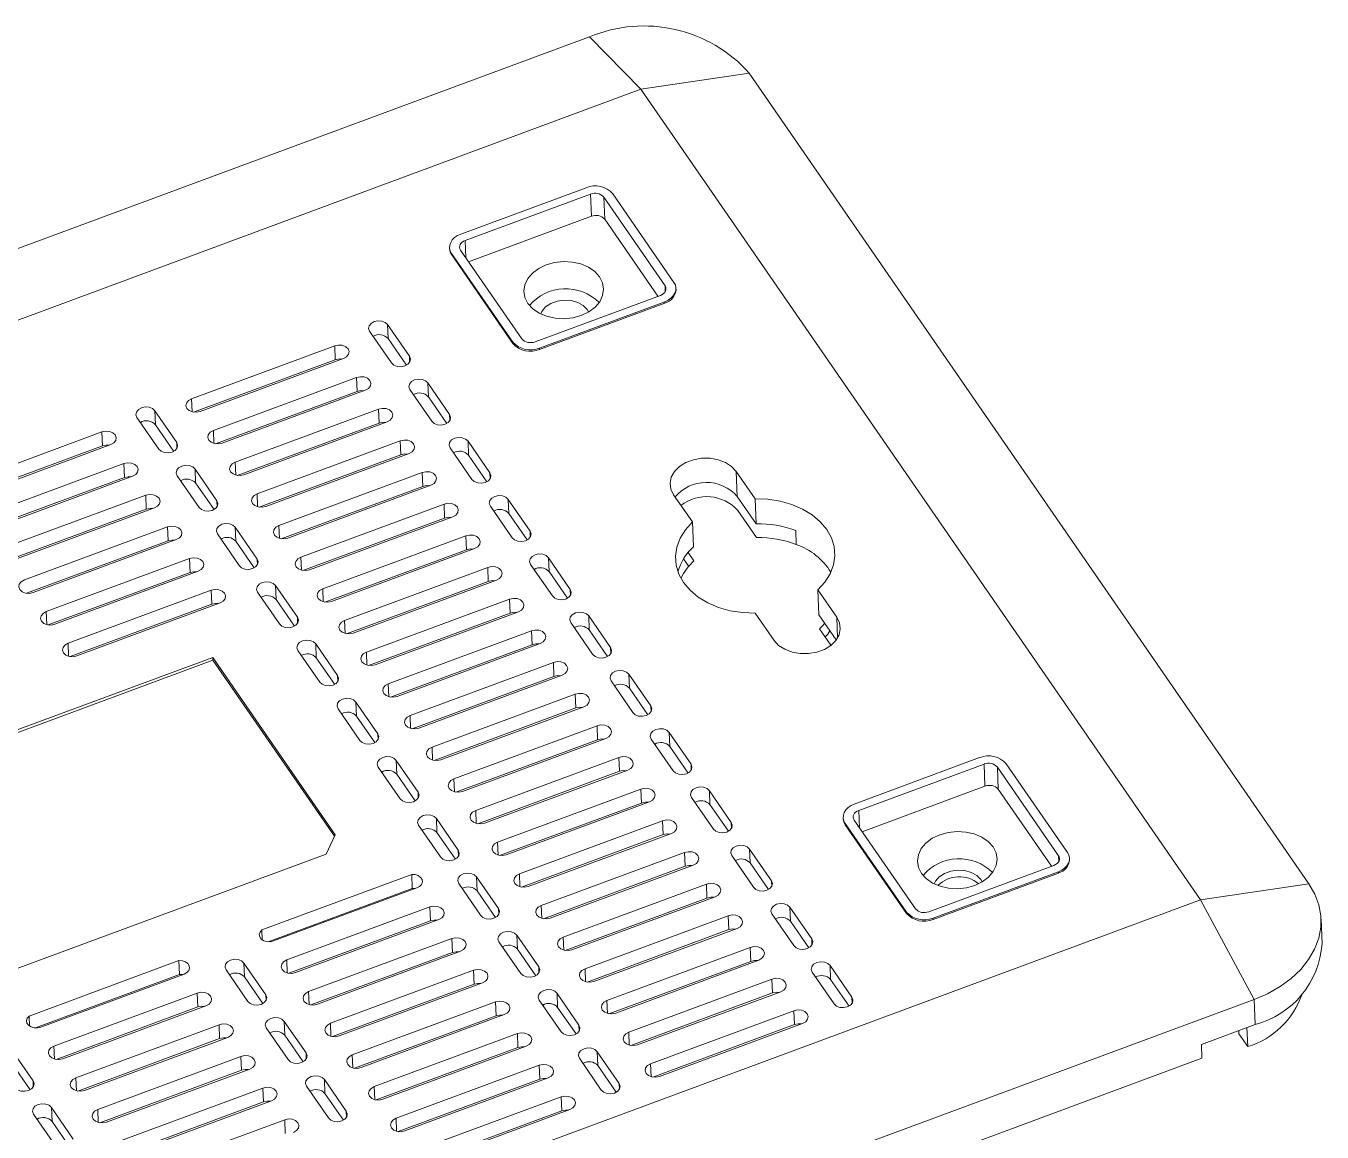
# Model space of a CAD drawing. Header units: inches. Extents: x 1765 to 3463, y 573 to 848.
# Drawn here: x 1996.76 to 2028.63, y 643.85 to 671.04 of the extents above; entities that cross this region are included whole.
import ezdxf

# ---------------------------------------------------------------- set-up
doc = ezdxf.new("R2010")
doc.units = ezdxf.units.IN

msp = doc.modelspace()

# ---------------------------------------------------------------- linework, layer by layer
at = {"color": 7, "linetype": 'Continuous', "lineweight": 15}
for p, q in [((1965.284, 653.99), (2010.614, 670.771)), ((2011.88, 669.483), (2010.614, 670.771)), ((2014.544, 669.88), (2011.88, 669.483)), ((2014.544, 669.88), (2028.304, 649.954)), ((2011.88, 669.483), (1966.55, 652.702)), ((2025.64, 649.557), (2011.88, 669.483)), ((2007.452, 665.924), (2010.533, 667.065)), ((2007.56, 665.768), (2010.641, 666.909)), ((2010.663, 666.363), (2010.641, 666.909)), ((2010.968, 666.835), (2012.473, 664.655)), ((2010.968, 666.835), (2010.99, 666.288)), ((2011.188, 666.916), (2012.693, 664.737)), ((2007.645, 665.245), (2010.663, 666.363)), ((2010.99, 666.288), (2012.298, 664.395)), ((2007.178, 665.593), (2007.179, 665.559)), ((2008.732, 663.27), (2007.227, 665.45)), ((2007.227, 665.45), (2007.229, 665.416)), ((2008.734, 663.236), (2007.229, 665.416)), ((2008.952, 663.352), (2007.447, 665.531)), ((2012.361, 664.418), (2009.28, 663.278)), ((2012.744, 664.56), (2012.743, 664.594)), ((2012.468, 664.262), (2009.387, 663.122)), ((2012.469, 664.228), (2009.389, 663.088)), ((2012.469, 664.228), (2012.468, 664.262)), ((2005.212, 663.535), (2005.749, 662.757)), ((2006.189, 662.92), (2005.652, 663.698)), ((2005.666, 663.357), (2005.652, 663.698)), ((2004.353, 663.178), (2000.832, 661.875)), ((2004.367, 662.837), (2004.353, 663.178)), ((2006.118, 662.702), (2005.666, 663.357)), ((2008.734, 663.236), (2008.732, 663.27)), ((2009.387, 663.122), (2009.389, 663.088)), ((2004.367, 662.837), (2000.883, 661.547)), ((2004.568, 662.867), (2001.047, 661.564)), ((2004.89, 662.4), (2001.37, 661.096)), ((2004.904, 662.058), (2004.89, 662.4)), ((2007.178, 661.488), (2006.641, 662.266)), ((2006.655, 661.924), (2006.641, 662.266)), ((2004.904, 662.058), (2001.421, 660.769)), ((2005.105, 662.089), (2001.585, 660.785)), ((2006.201, 662.103), (2006.738, 661.325)), ((2007.107, 661.269), (2006.655, 661.924)), ((2000.468, 660.802), (1999.93, 661.58)), ((1999.944, 661.239), (1999.93, 661.58)), ((2005.428, 661.621), (2001.907, 660.318)), ((2005.442, 661.28), (2005.428, 661.621)), ((1999.49, 661.417), (2000.028, 660.639)), ((2000.397, 660.584), (1999.944, 661.239)), ((2005.442, 661.28), (2001.958, 659.99)), ((2005.643, 661.31), (2002.122, 660.007)), ((1998.632, 661.06), (1995.111, 659.757)), ((1998.646, 660.719), (1998.632, 661.06)), ((1998.646, 660.719), (1995.162, 659.429)), ((1998.847, 660.749), (1995.326, 659.446)), ((2005.965, 660.843), (2002.445, 659.54)), ((2005.979, 660.502), (2005.965, 660.843)), ((2007.19, 660.671), (2007.727, 659.892)), ((2008.167, 660.055), (2007.63, 660.834)), ((2007.644, 660.492), (2007.63, 660.834)), ((1999.169, 660.282), (1995.648, 658.979)), ((1999.183, 659.94), (1999.169, 660.282)), ((2005.979, 660.502), (2002.496, 659.212)), ((2006.18, 660.532), (2002.66, 659.228)), ((2008.096, 659.837), (2007.644, 660.492)), ((1999.183, 659.94), (1995.7, 658.651)), ((1999.384, 659.971), (1995.863, 658.667)), ((2000.479, 659.985), (2001.017, 659.207)), ((2001.457, 659.37), (2000.919, 660.148)), ((2000.933, 659.806), (2000.919, 660.148)), ((2006.503, 660.065), (2002.982, 658.761)), ((2006.517, 659.723), (2006.503, 660.065)), ((2014.686, 659.418), (2014.223, 660.088)), ((2014.248, 659.474), (2014.223, 660.088)), ((2001.386, 659.152), (2000.933, 659.806)), ((2006.517, 659.723), (2003.033, 658.434)), ((2006.718, 659.753), (2003.197, 658.45)), ((1999.707, 659.503), (1996.186, 658.2)), ((1999.721, 659.162), (1999.707, 659.503)), ((2007.04, 659.286), (2003.52, 657.983)), ((2007.054, 658.945), (2007.04, 659.286)), ((2009.156, 658.623), (2008.619, 659.401)), ((2008.633, 659.06), (2008.619, 659.401)), ((2012.683, 659.518), (2013.146, 658.848)), ((2014.711, 658.803), (2014.248, 659.474)), ((2014.711, 658.803), (2014.686, 659.418)), ((1999.721, 659.162), (1996.237, 657.872)), ((1999.922, 659.192), (1996.401, 657.889)), ((2007.255, 658.975), (2003.735, 657.672)), ((2008.179, 659.239), (2008.716, 658.46)), ((2009.085, 658.405), (2008.633, 659.06)), ((2014.725, 658.462), (2014.262, 659.132)), ((2000.244, 658.725), (1996.723, 657.422)), ((2000.258, 658.384), (2000.244, 658.725)), ((2002.446, 657.937), (2001.908, 658.716)), ((2001.922, 658.374), (2001.908, 658.716)), ((2007.054, 658.945), (2003.571, 657.655)), ((2013.146, 658.848), (2013.171, 658.233)), ((2015.7, 658.296), (2015.686, 658.638)), ((2000.258, 658.384), (1996.775, 657.094)), ((2000.459, 658.414), (1996.938, 657.11)), ((2001.468, 658.553), (2002.006, 657.774)), ((2002.375, 657.719), (2001.922, 658.374)), ((2007.578, 658.508), (2004.057, 657.205)), ((2007.592, 658.166), (2007.578, 658.508)), ((2007.592, 658.166), (2004.108, 656.877)), ((2007.793, 658.197), (2004.272, 656.893)), ((2013.042, 658.098), (2013.185, 657.892)), ((2000.782, 657.947), (1997.261, 656.643)), ((2000.796, 657.605), (2000.782, 657.947)), ((2008.115, 657.73), (2004.595, 656.426)), ((2008.129, 657.388), (2008.115, 657.73)), ((2009.168, 657.806), (2009.705, 657.028)), ((2010.145, 657.191), (2009.608, 657.969)), ((2009.622, 657.628), (2009.608, 657.969)), ((2012.928, 657.941), (2013.056, 657.756)), ((2000.796, 657.605), (1997.312, 656.316)), ((2000.997, 657.635), (1997.476, 656.332)), ((2008.129, 657.388), (2004.646, 656.098)), ((2008.33, 657.418), (2004.81, 656.115)), ((2010.074, 656.973), (2009.622, 657.628)), ((2001.319, 657.168), (1997.798, 655.865)), ((2001.333, 656.827), (2001.319, 657.168)), ((2002.457, 657.121), (2002.995, 656.342)), ((2003.435, 656.505), (2002.897, 657.283)), ((2002.911, 656.942), (2002.897, 657.283)), ((2016.695, 656.508), (2016.232, 657.178)), ((2016.232, 657.178), (2016.258, 656.563)), ((2001.333, 656.827), (1997.85, 655.537)), ((2001.534, 656.857), (1998.013, 655.554)), ((2003.364, 656.287), (2002.911, 656.942)), ((2008.653, 656.951), (2005.132, 655.648)), ((2008.667, 656.61), (2008.653, 656.951)), ((2008.667, 656.61), (2005.183, 655.32)), ((2008.868, 656.64), (2005.347, 655.336)), ((2011.134, 655.759), (2010.597, 656.537)), ((2010.611, 656.196), (2010.597, 656.537)), ((2014.692, 656.608), (2015.155, 655.937)), ((2016.682, 655.949), (2016.258, 656.563)), ((2009.19, 656.173), (2005.67, 654.869)), ((2009.204, 655.831), (2009.19, 656.173)), ((2010.157, 656.374), (2010.694, 655.596)), ((2011.063, 655.541), (2010.611, 656.196)), ((2016.552, 655.816), (2016.272, 656.222)), ((2004.424, 655.073), (2003.886, 655.851)), ((2003.9, 655.51), (2003.886, 655.851)), ((2009.204, 655.831), (2005.721, 654.542)), ((2009.405, 655.861), (2005.885, 654.558)), ((2001.354, 655.518), (1988.151, 650.63)), ((2001.357, 655.449), (1988.189, 650.575)), ((2004.364, 651.159), (2001.354, 655.518)), ((2001.357, 655.449), (2001.354, 655.518)), ((2004.346, 651.121), (2001.357, 655.449)), ((2003.446, 655.688), (2003.984, 654.91)), ((2004.353, 654.855), (2003.9, 655.51)), ((2009.728, 655.394), (2006.207, 654.091)), ((2009.742, 655.053), (2009.728, 655.394)), ((2009.742, 655.053), (2006.258, 653.763)), ((2009.943, 655.083), (2006.422, 653.78)), ((2011.146, 654.942), (2011.683, 654.163)), ((2012.123, 654.326), (2011.586, 655.105)), ((2011.6, 654.763), (2011.586, 655.105)), ((2010.265, 654.616), (2006.745, 653.313)), ((2010.279, 654.275), (2010.265, 654.616)), ((2012.052, 654.108), (2011.6, 654.763)), ((2004.435, 654.256), (2004.973, 653.478)), ((2005.413, 653.641), (2004.875, 654.419)), ((2004.889, 654.078), (2004.875, 654.419)), ((2010.279, 654.275), (2006.796, 652.985)), ((2010.48, 654.305), (2006.96, 653.001)), ((2005.342, 653.423), (2004.889, 654.078)), ((2010.803, 653.838), (2007.282, 652.534)), ((2010.817, 653.496), (2010.803, 653.838)), ((2013.112, 652.894), (2012.575, 653.673)), ((2012.589, 653.331), (2012.575, 653.673)), ((2010.817, 653.496), (2007.333, 652.207)), ((2011.018, 653.526), (2007.497, 652.223)), ((2012.135, 653.51), (2012.672, 652.731)), ((2013.041, 652.676), (2012.589, 653.331)), ((2006.402, 652.208), (2005.864, 652.987)), ((2005.878, 652.645), (2005.864, 652.987)), ((2011.34, 653.059), (2007.82, 651.756)), ((2011.354, 652.718), (2011.34, 653.059)), ((2020.208, 653.054), (2017.127, 651.913)), ((2022.368, 650.726), (2020.863, 652.905)), ((2005.424, 652.824), (2005.962, 652.045)), ((2006.331, 651.99), (2005.878, 652.645)), ((2011.354, 652.718), (2007.871, 651.428)), ((2011.555, 652.748), (2008.035, 651.445)), ((2020.315, 652.898), (2017.235, 651.757)), ((2020.338, 652.352), (2020.315, 652.898)), ((2022.148, 650.644), (2020.643, 652.824)), ((2020.643, 652.824), (2020.665, 652.277)), ((2011.878, 652.281), (2008.357, 650.977)), ((2011.892, 651.939), (2011.878, 652.281)), ((2020.338, 652.352), (2017.32, 651.234)), ((2021.973, 650.384), (2020.665, 652.277)), ((2012.093, 651.969), (2008.572, 650.666)), ((2013.123, 652.077), (2013.661, 651.299)), ((2014.101, 651.462), (2013.564, 652.24)), ((2013.578, 651.899), (2013.564, 652.24)), ((2011.892, 651.939), (2008.408, 650.65)), ((2014.03, 651.244), (2013.578, 651.899)), ((2006.413, 651.392), (2006.951, 650.613)), ((2007.391, 650.776), (2006.853, 651.555)), ((2006.867, 651.213), (2006.853, 651.555)), ((2012.415, 651.502), (2008.895, 650.199)), ((2012.429, 651.161), (2012.415, 651.502)), ((2016.853, 651.582), (2016.854, 651.548)), ((2016.902, 651.439), (2018.407, 649.259)), ((2016.902, 651.439), (2016.904, 651.405)), ((2016.904, 651.405), (2018.409, 649.225)), ((2017.122, 651.52), (2018.627, 649.341)), ((2004.364, 651.159), (2004.139, 650.685)), ((2007.32, 650.558), (2006.867, 651.213)), ((2012.429, 651.161), (2008.946, 649.871)), ((2012.63, 651.191), (2009.11, 649.888)), ((1991.376, 645.96), (2004.139, 650.685)), ((2012.953, 650.724), (2009.432, 649.421)), ((2012.967, 650.383), (2012.953, 650.724)), ((2015.09, 650.03), (2014.553, 650.808)), ((2014.567, 650.467), (2014.553, 650.808)), ((2012.967, 650.383), (2009.483, 649.093)), ((2013.168, 650.413), (2009.647, 649.109)), ((2014.112, 650.645), (2014.65, 649.867)), ((2015.019, 649.812), (2014.567, 650.467)), ((2018.955, 649.267), (2022.035, 650.407)), ((2022.419, 650.549), (2022.417, 650.583)), ((2002.563, 648.819), (2006.245, 650.182)), ((2006.245, 650.182), (2006.259, 649.84)), ((2008.38, 649.344), (2007.842, 650.122)), ((2007.856, 649.781), (2007.842, 650.122)), ((2019.062, 649.111), (2022.143, 650.251)), ((2019.064, 649.077), (2022.144, 650.217)), ((2022.144, 650.217), (2022.143, 650.251)), ((2002.716, 648.529), (2006.259, 649.84)), ((2006.372, 649.852), (2002.851, 648.548)), ((2006.334, 649.838), (2006.259, 649.84)), ((2007.402, 649.959), (2007.94, 649.181)), ((2008.309, 649.126), (2007.856, 649.781)), ((2013.49, 649.946), (2009.97, 648.642)), ((2013.504, 649.604), (2013.49, 649.946)), ((2028.304, 649.954), (2025.64, 649.557)), ((1980.31, 632.776), (2025.64, 649.557)), ((2013.504, 649.604), (2010.021, 648.315)), ((2013.705, 649.634), (2010.185, 648.331)), ((2026.953, 647.108), (2025.64, 649.557)), ((2006.694, 649.384), (2003.173, 648.081)), ((2006.708, 649.043), (2006.694, 649.384)), ((2014.028, 649.167), (2010.507, 647.864)), ((2014.042, 648.826), (2014.028, 649.167)), ((2015.101, 649.213), (2015.639, 648.435)), ((2016.079, 648.597), (2015.542, 649.376)), ((2015.555, 649.034), (2015.542, 649.376)), ((2018.409, 649.225), (2018.407, 649.259)), ((2019.062, 649.111), (2019.064, 649.077)), ((2028.626, 648.481), (2028.601, 649.096)), ((2002.573, 648.574), (2002.563, 648.819)), ((2006.708, 649.043), (2003.224, 647.753)), ((2006.909, 649.073), (2003.388, 647.77)), ((2014.042, 648.826), (2010.558, 647.536)), ((2014.243, 648.856), (2010.722, 647.553)), ((2016.008, 648.379), (2015.555, 649.034)), ((2007.232, 648.606), (2003.711, 647.303)), ((2007.246, 648.265), (2007.232, 648.606)), ((2008.391, 648.527), (2008.929, 647.749)), ((2009.369, 647.912), (2008.831, 648.69)), ((2008.845, 648.349), (2008.831, 648.69)), ((2007.246, 648.265), (2003.762, 646.975)), ((2007.447, 648.295), (2003.926, 646.991)), ((2009.298, 647.694), (2008.845, 648.349)), ((2014.565, 648.389), (2011.045, 647.086)), ((2014.579, 648.047), (2014.565, 648.389)), ((1996.841, 646.701), (2000.524, 648.064)), ((2000.524, 648.064), (2000.537, 647.722)), ((2001.681, 647.841), (2002.219, 647.063)), ((2002.659, 647.226), (2002.121, 648.004)), ((2002.135, 647.663), (2002.121, 648.004)), ((2007.769, 647.828), (2004.248, 646.524)), ((2007.783, 647.486), (2007.769, 647.828)), ((2014.579, 648.047), (2011.096, 646.758)), ((2014.78, 648.078), (2011.26, 646.774)), ((2017.068, 647.165), (2016.531, 647.944)), ((2016.544, 647.602), (2016.531, 647.944)), ((1996.994, 646.411), (2000.537, 647.722)), ((2000.65, 647.734), (1997.13, 646.43)), ((2000.613, 647.72), (2000.537, 647.722)), ((2002.587, 647.008), (2002.135, 647.663)), ((2007.783, 647.486), (2004.299, 646.197)), ((2007.984, 647.516), (2004.463, 646.213)), ((2015.103, 647.611), (2011.582, 646.307)), ((2015.117, 647.269), (2015.103, 647.611)), ((2016.09, 647.781), (2016.628, 647.002)), ((2016.997, 646.947), (2016.544, 647.602)), ((2000.973, 647.266), (1997.452, 645.963)), ((2000.987, 646.925), (2000.973, 647.266)), ((2010.358, 646.479), (2009.82, 647.258)), ((2009.834, 646.916), (2009.82, 647.258)), ((2015.117, 647.269), (2011.633, 645.979)), ((2015.318, 647.299), (2011.797, 645.996)), ((2026.953, 647.108), (1981.624, 630.327)), ((2000.987, 646.925), (1997.503, 645.635)), ((2001.188, 646.955), (1997.667, 645.652)), ((2008.307, 647.049), (2004.786, 645.746)), ((2008.321, 646.708), (2008.307, 647.049)), ((2009.38, 647.095), (2009.918, 646.317)), ((2010.287, 646.261), (2009.834, 646.916)), ((2026.979, 646.493), (2026.953, 647.108)), ((1996.851, 646.457), (1996.841, 646.701)), ((2003.648, 645.794), (2003.11, 646.572)), ((2003.124, 646.231), (2003.11, 646.572)), ((2008.321, 646.708), (2004.837, 645.418)), ((2008.522, 646.738), (2005.001, 645.435)), ((2015.64, 646.832), (2012.12, 645.529)), ((2015.654, 646.491), (2015.64, 646.832)), ((2001.51, 646.488), (1997.99, 645.185)), ((2001.524, 646.147), (2001.51, 646.488)), ((2002.67, 646.409), (2003.208, 645.631)), ((2003.576, 645.576), (2003.124, 646.231)), ((2008.844, 646.271), (2005.323, 644.968)), ((2008.858, 645.929), (2008.844, 646.271)), ((2015.654, 646.491), (2012.171, 645.201)), ((2015.855, 646.521), (2012.334, 645.217)), ((2026.979, 646.493), (2025.658, 646.004)), ((2026.583, 646.262), (2026.58, 646.346)), ((2026.583, 646.262), (2026.798, 645.951)), ((2026.779, 646.419), (2026.798, 645.951)), ((2001.524, 646.147), (1998.041, 644.857)), ((2001.725, 646.177), (1998.205, 644.873)), ((2008.858, 645.929), (2005.374, 644.64)), ((2009.059, 645.96), (2005.538, 644.656)), ((2025.672, 645.663), (2025.658, 646.004)), ((2025.672, 645.663), (1982.983, 629.86)), ((1996.937, 645.108), (1996.4, 645.886)), ((2002.048, 645.71), (1998.527, 644.406)), ((2002.062, 645.368), (2002.048, 645.71)), ((2010.369, 645.663), (2010.907, 644.884)), ((2011.347, 645.047), (2010.809, 645.826)), ((2010.823, 645.484), (2010.809, 645.826)), ((1996.866, 644.89), (1996.414, 645.545)), ((2002.062, 645.368), (1998.578, 644.079)), ((2002.263, 645.398), (1998.742, 644.095)), ((2009.382, 645.493), (2005.861, 644.189)), ((2009.395, 645.151), (2009.382, 645.493)), ((2011.276, 644.829), (2010.823, 645.484)), ((2003.659, 644.977), (2004.197, 644.199)), ((2004.637, 644.361), (2004.099, 645.14)), ((2004.113, 644.798), (2004.099, 645.14)), ((2009.395, 645.151), (2005.912, 643.861)), ((2009.597, 645.181), (2006.076, 643.878)), ((2002.585, 644.931), (1999.065, 643.628)), ((2002.8, 644.62), (1999.28, 643.317)), ((2002.599, 644.59), (2002.585, 644.931)), ((2004.565, 644.143), (2004.113, 644.798)), ((2009.919, 644.714), (2006.398, 643.411)), ((2009.933, 644.373), (2009.919, 644.714)), ((1997.926, 643.676), (1997.389, 644.454)), ((1997.403, 644.113), (1997.389, 644.454)), ((2002.599, 644.59), (1999.116, 643.3)), ((2009.933, 644.373), (2006.449, 643.083)), ((2010.134, 644.403), (2006.613, 643.099)), ((1996.949, 644.291), (1997.486, 643.513)), ((1997.855, 643.458), (1997.403, 644.113)), ((2003.123, 644.153), (1999.602, 642.85)), ((2003.137, 643.811), (2003.123, 644.153))]:
    msp.add_line(p, q, dxfattribs=at)
at = {"color": 8, "linetype": 'Continuous', "lineweight": 15}
for p, q in [((2007.56, 665.768), (2007.577, 665.343)), ((2012.479, 664.51), (2012.473, 664.655)), ((2006.195, 662.775), (2006.189, 662.92)), ((2000.845, 661.555), (2000.832, 661.875)), ((2007.184, 661.343), (2007.178, 661.488)), ((2001.383, 660.777), (2001.37, 661.096)), ((2000.474, 660.657), (2000.468, 660.802)), ((2001.92, 659.999), (2001.907, 660.318)), ((2008.173, 659.911), (2008.167, 660.055)), ((2001.463, 659.225), (2001.457, 659.37)), ((2002.458, 659.22), (2002.445, 659.54)), ((2002.995, 658.442), (2002.982, 658.761)), ((2009.162, 658.478), (2009.156, 658.623)), ((2002.452, 657.793), (2002.446, 657.937)), ((2003.533, 657.663), (2003.52, 657.983)), ((2004.07, 656.885), (2004.057, 657.205)), ((2010.151, 657.046), (2010.145, 657.191)), ((1997.274, 656.324), (1997.261, 656.643)), ((2003.441, 656.36), (2003.435, 656.505)), ((2004.608, 656.107), (2004.595, 656.426)), ((2016.716, 656.001), (2016.695, 656.508)), ((1997.811, 655.545), (1997.798, 655.865)), ((2005.145, 655.328), (2005.132, 655.648)), ((2011.14, 655.614), (2011.134, 655.759)), ((2004.43, 654.928), (2004.424, 655.073)), ((2005.683, 654.55), (2005.67, 654.869)), ((2012.129, 654.182), (2012.123, 654.326)), ((2006.22, 653.771), (2006.207, 654.091)), ((2005.419, 653.496), (2005.413, 653.641)), ((2006.758, 652.993), (2006.745, 653.313)), ((2013.118, 652.749), (2013.112, 652.894)), ((2007.295, 652.215), (2007.282, 652.534)), ((2006.408, 652.064), (2006.402, 652.208)), ((2007.833, 651.436), (2007.82, 651.756)), ((2017.235, 651.757), (2017.252, 651.332)), ((2014.107, 651.317), (2014.101, 651.462)), ((2007.397, 650.631), (2007.391, 650.776)), ((2008.37, 650.658), (2008.357, 650.977)), ((2022.154, 650.5), (2022.148, 650.644)), ((2008.908, 649.879), (2008.895, 650.199)), ((2015.096, 649.885), (2015.09, 650.03)), ((2009.445, 649.101), (2009.432, 649.421)), ((2008.386, 649.199), (2008.38, 649.344)), ((2009.983, 648.323), (2009.97, 648.642)), ((2016.085, 648.453), (2016.079, 648.597)), ((2003.186, 647.762), (2003.173, 648.081)), ((2009.375, 647.767), (2009.369, 647.912)), ((2010.52, 647.544), (2010.507, 647.864)), ((2002.665, 647.081), (2002.659, 647.226)), ((2003.724, 646.983), (2003.711, 647.303)), ((2017.074, 647.021), (2017.068, 647.165)), ((2011.058, 646.766), (2011.045, 647.086)), ((2004.261, 646.205), (2004.248, 646.524)), ((2010.364, 646.335), (2010.358, 646.479)), ((2011.595, 645.988), (2011.582, 646.307)), ((1997.465, 645.644), (1997.452, 645.963)), ((2003.654, 645.649), (2003.648, 645.794)), ((2004.799, 645.426), (2004.786, 645.746)), ((2012.133, 645.209), (2012.12, 645.529)), ((1996.943, 644.963), (1996.937, 645.108)), ((1998.003, 644.865), (1997.99, 645.185)), ((2005.336, 644.648), (2005.323, 644.968)), ((2011.353, 644.903), (2011.347, 645.047)), ((1998.54, 644.087), (1998.527, 644.406)), ((2004.643, 644.217), (2004.637, 644.361)), ((2005.874, 643.87), (2005.861, 644.189))]:
    msp.add_line(p, q, dxfattribs=at)
at = {"color": 7, "linetype": 'Continuous', "lineweight": 15, "flags": 128}
for points in [[(2007.452, 665.924), (2007.371, 665.886), (2007.3, 665.838), (2007.244, 665.781), (2007.204, 665.718), (2007.182, 665.65), (2007.179, 665.581), (2007.194, 665.514), (2007.227, 665.45)], [(2007.447, 665.531), (2007.431, 665.563), (2007.423, 665.597), (2007.425, 665.632), (2007.436, 665.665), (2007.456, 665.697), (2007.484, 665.725), (2007.519, 665.75), (2007.56, 665.768)], [(2010.863, 664.873), (2010.745, 665.003), (2010.589, 665.111), (2010.403, 665.19), (2010.195, 665.237), (2009.977, 665.249), (2009.759, 665.226), (2009.553, 665.17), (2009.367, 665.081), (2009.213, 664.967), (2009.098, 664.831), (2009.026, 664.68), (2009.003, 664.523), (2009.029, 664.368), (2009.102, 664.221), (2009.22, 664.091), (2009.376, 663.983), (2009.562, 663.904), (2009.77, 663.857), (2009.988, 663.844), (2010.206, 663.867), (2010.413, 663.924), (2010.598, 664.012), (2010.752, 664.127), (2010.867, 664.263), (2010.939, 664.413), (2010.962, 664.57), (2010.936, 664.726), (2010.863, 664.873)], [(2012.468, 664.262), (2012.55, 664.3), (2012.62, 664.348), (2012.676, 664.405), (2012.716, 664.469), (2012.738, 664.536), (2012.742, 664.605), (2012.727, 664.673), (2012.693, 664.737)], [(2012.473, 664.655), (2012.49, 664.623), (2012.497, 664.589), (2012.496, 664.555), (2012.485, 664.521), (2012.465, 664.49), (2012.437, 664.461), (2012.401, 664.437), (2012.361, 664.418)], [(2010.593, 664.01), (2010.561, 664.068), (2010.463, 664.169), (2010.328, 664.246), (2010.168, 664.291), (2009.994, 664.303), (2009.823, 664.278), (2009.666, 664.22), (2009.537, 664.133), (2009.447, 664.025), (2009.418, 663.962)], [(2005.652, 663.698), (2005.594, 663.752), (2005.511, 663.784), (2005.417, 663.792), (2005.324, 663.772), (2005.248, 663.729), (2005.2, 663.669), (2005.187, 663.601), (2005.212, 663.535)], [(2004.568, 662.867), (2004.644, 662.91), (2004.692, 662.97), (2004.705, 663.038), (2004.68, 663.104), (2004.623, 663.157), (2004.54, 663.19), (2004.445, 663.198), (2004.353, 663.178)], [(2004.531, 662.853), (2004.459, 662.856), (2004.367, 662.837)], [(2005.749, 662.757), (2005.807, 662.703), (2005.89, 662.671), (2005.984, 662.663), (2006.077, 662.683), (2006.153, 662.726), (2006.201, 662.786), (2006.214, 662.854), (2006.189, 662.92)], [(2005.105, 662.089), (2005.181, 662.132), (2005.23, 662.192), (2005.242, 662.26), (2005.218, 662.326), (2005.16, 662.379), (2005.078, 662.412), (2004.983, 662.419), (2004.89, 662.4)], [(2006.641, 662.266), (2006.583, 662.319), (2006.5, 662.352), (2006.406, 662.359), (2006.313, 662.34), (2006.237, 662.297), (2006.189, 662.237), (2006.176, 662.169), (2006.201, 662.103)], [(2000.832, 661.875), (2000.756, 661.832), (2000.708, 661.772), (2000.695, 661.704), (2000.72, 661.638), (2000.778, 661.584), (2000.86, 661.552), (2000.955, 661.544), (2001.047, 661.564)], [(2005.068, 662.075), (2004.997, 662.078), (2004.904, 662.058)], [(1999.93, 661.58), (1999.873, 661.634), (1999.79, 661.666), (1999.695, 661.674), (1999.603, 661.654), (1999.527, 661.611), (1999.479, 661.551), (1999.466, 661.483), (1999.49, 661.417)], [(2005.643, 661.31), (2005.719, 661.353), (2005.767, 661.413), (2005.78, 661.481), (2005.755, 661.547), (2005.698, 661.601), (2005.615, 661.633), (2005.52, 661.641), (2005.428, 661.621)], [(2005.606, 661.296), (2005.534, 661.299), (2005.442, 661.28)], [(2006.738, 661.325), (2006.796, 661.271), (2006.879, 661.238), (2006.973, 661.231), (2007.066, 661.25), (2007.142, 661.293), (2007.19, 661.354), (2007.203, 661.422), (2007.178, 661.488)], [(1998.847, 660.749), (1998.923, 660.792), (1998.971, 660.852), (1998.984, 660.92), (1998.959, 660.986), (1998.901, 661.039), (1998.819, 661.072), (1998.724, 661.08), (1998.632, 661.06)], [(2001.37, 661.096), (2001.294, 661.053), (2001.246, 660.993), (2001.233, 660.925), (2001.257, 660.859), (2001.315, 660.806), (2001.398, 660.773), (2001.492, 660.766), (2001.585, 660.785)], [(2007.63, 660.834), (2007.572, 660.887), (2007.489, 660.92), (2007.395, 660.927), (2007.302, 660.908), (2007.226, 660.865), (2007.178, 660.805), (2007.165, 660.737), (2007.19, 660.671)], [(1998.81, 660.735), (1998.738, 660.738), (1998.646, 660.719)], [(2000.028, 660.639), (2000.086, 660.585), (2000.168, 660.553), (2000.263, 660.545), (2000.355, 660.565), (2000.431, 660.608), (2000.48, 660.668), (2000.492, 660.736), (2000.468, 660.802)], [(2006.18, 660.532), (2006.256, 660.575), (2006.305, 660.635), (2006.317, 660.703), (2006.293, 660.769), (2006.235, 660.822), (2006.152, 660.855), (2006.058, 660.862), (2005.965, 660.843)], [(1999.384, 659.971), (1999.46, 660.014), (1999.508, 660.074), (1999.521, 660.142), (1999.497, 660.208), (1999.439, 660.261), (1999.356, 660.294), (1999.262, 660.301), (1999.169, 660.282)], [(2000.919, 660.148), (2000.862, 660.201), (2000.779, 660.234), (2000.684, 660.241), (2000.592, 660.222), (2000.516, 660.179), (2000.468, 660.119), (2000.455, 660.051), (2000.479, 659.985)], [(2001.907, 660.318), (2001.831, 660.275), (2001.783, 660.215), (2001.77, 660.147), (2001.795, 660.081), (2001.853, 660.028), (2001.935, 659.995), (2002.03, 659.987), (2002.122, 660.007)], [(2006.143, 660.518), (2006.072, 660.521), (2005.979, 660.502)], [(2014.223, 660.088), (2014.111, 660.21), (2013.96, 660.309), (2013.78, 660.378), (2013.581, 660.414), (2013.374, 660.414), (2013.172, 660.378), (2012.986, 660.31), (2012.828, 660.212), (2012.706, 660.09), (2012.627, 659.951), (2012.596, 659.804), (2012.615, 659.657), (2012.683, 659.518)], [(1999.347, 659.957), (1999.276, 659.96), (1999.183, 659.94)], [(2006.718, 659.753), (2006.794, 659.796), (2006.842, 659.857), (2006.855, 659.925), (2006.83, 659.99), (2006.773, 660.044), (2006.69, 660.077), (2006.595, 660.084), (2006.503, 660.065)], [(2007.727, 659.892), (2007.785, 659.839), (2007.868, 659.806), (2007.962, 659.799), (2008.055, 659.818), (2008.131, 659.861), (2008.179, 659.921), (2008.192, 659.99), (2008.167, 660.055)], [(2006.681, 659.74), (2006.609, 659.743), (2006.517, 659.723)], [(1999.922, 659.192), (1999.998, 659.235), (2000.046, 659.295), (2000.059, 659.363), (2000.034, 659.429), (1999.976, 659.483), (1999.894, 659.515), (1999.799, 659.523), (1999.707, 659.503)], [(2001.017, 659.207), (2001.075, 659.153), (2001.157, 659.12), (2001.252, 659.113), (2001.344, 659.132), (2001.42, 659.175), (2001.469, 659.236), (2001.481, 659.304), (2001.457, 659.37)], [(2002.445, 659.54), (2002.369, 659.497), (2002.321, 659.437), (2002.308, 659.368), (2002.332, 659.303), (2002.39, 659.249), (2002.473, 659.216), (2002.567, 659.209), (2002.66, 659.228)], [(2007.255, 658.975), (2007.331, 659.018), (2007.379, 659.078), (2007.392, 659.146), (2007.368, 659.212), (2007.31, 659.265), (2007.227, 659.298), (2007.133, 659.306), (2007.04, 659.286)], [(2008.619, 659.401), (2008.561, 659.455), (2008.478, 659.488), (2008.384, 659.495), (2008.291, 659.476), (2008.215, 659.433), (2008.167, 659.372), (2008.154, 659.304), (2008.179, 659.239)], [(2016.232, 657.178), (2016.405, 657.369), (2016.533, 657.575), (2016.615, 657.793), (2016.648, 658.017), (2016.63, 658.241), (2016.564, 658.458), (2016.449, 658.665), (2016.29, 658.854), (2016.09, 659.023), (2015.855, 659.165), (2015.589, 659.279), (2015.301, 659.36), (2014.997, 659.407), (2014.686, 659.418)], [(1999.884, 659.178), (1999.813, 659.181), (1999.721, 659.162)], [(2007.218, 658.961), (2007.147, 658.964), (2007.054, 658.945)], [(2000.459, 658.414), (2000.535, 658.457), (2000.583, 658.517), (2000.596, 658.585), (2000.572, 658.651), (2000.514, 658.704), (2000.431, 658.737), (2000.337, 658.744), (2000.244, 658.725)], [(2001.908, 658.716), (2001.851, 658.769), (2001.768, 658.802), (2001.673, 658.809), (2001.581, 658.79), (2001.505, 658.747), (2001.457, 658.687), (2001.444, 658.619), (2001.468, 658.553)], [(2002.982, 658.761), (2002.906, 658.718), (2002.858, 658.658), (2002.845, 658.59), (2002.87, 658.524), (2002.927, 658.471), (2003.01, 658.438), (2003.105, 658.431), (2003.197, 658.45)], [(2013.146, 658.848), (2012.973, 658.657), (2012.845, 658.45), (2012.763, 658.232), (2012.73, 658.009), (2012.748, 657.785), (2012.814, 657.568), (2012.929, 657.361), (2013.088, 657.171), (2013.288, 657.003), (2013.523, 656.86), (2013.789, 656.747), (2014.077, 656.666), (2014.381, 656.619), (2014.692, 656.608)], [(2000.422, 658.4), (2000.351, 658.403), (2000.258, 658.384)], [(2007.793, 658.197), (2007.869, 658.24), (2007.917, 658.3), (2007.93, 658.368), (2007.905, 658.434), (2007.848, 658.487), (2007.765, 658.52), (2007.67, 658.527), (2007.578, 658.508)], [(2008.716, 658.46), (2008.774, 658.407), (2008.857, 658.374), (2008.951, 658.367), (2009.044, 658.386), (2009.12, 658.429), (2009.168, 658.489), (2009.181, 658.557), (2009.156, 658.623)], [(2007.756, 658.183), (2007.684, 658.186), (2007.592, 658.166)], [(2009.608, 657.969), (2009.55, 658.023), (2009.467, 658.055), (2009.372, 658.063), (2009.28, 658.043), (2009.204, 658), (2009.156, 657.94), (2009.143, 657.872), (2009.168, 657.806)], [(2000.997, 657.635), (2001.073, 657.678), (2001.121, 657.739), (2001.134, 657.807), (2001.109, 657.873), (2001.051, 657.926), (2000.969, 657.959), (2000.874, 657.966), (2000.782, 657.947)], [(2002.006, 657.774), (2002.064, 657.721), (2002.146, 657.688), (2002.241, 657.681), (2002.333, 657.7), (2002.409, 657.743), (2002.458, 657.803), (2002.47, 657.872), (2002.446, 657.937)], [(2003.52, 657.983), (2003.444, 657.94), (2003.396, 657.88), (2003.383, 657.812), (2003.407, 657.746), (2003.465, 657.692), (2003.548, 657.66), (2003.642, 657.652), (2003.735, 657.672)], [(2008.33, 657.418), (2008.406, 657.461), (2008.454, 657.521), (2008.467, 657.59), (2008.443, 657.655), (2008.385, 657.709), (2008.302, 657.742), (2008.208, 657.749), (2008.115, 657.73)], [(1996.723, 657.422), (1996.647, 657.379), (1996.599, 657.319), (1996.587, 657.25), (1996.611, 657.185), (1996.669, 657.131), (1996.751, 657.098), (1996.846, 657.091), (1996.938, 657.11)], [(2000.959, 657.622), (2000.888, 657.625), (2000.796, 657.605)], [(2002.897, 657.283), (2002.84, 657.337), (2002.757, 657.37), (2002.662, 657.377), (2002.57, 657.358), (2002.494, 657.315), (2002.446, 657.254), (2002.433, 657.186), (2002.457, 657.121)], [(2008.293, 657.404), (2008.222, 657.407), (2008.129, 657.388)], [(2001.534, 656.857), (2001.61, 656.9), (2001.658, 656.96), (2001.671, 657.028), (2001.647, 657.094), (2001.589, 657.147), (2001.506, 657.18), (2001.412, 657.188), (2001.319, 657.168)], [(2004.057, 657.205), (2003.981, 657.162), (2003.933, 657.101), (2003.92, 657.033), (2003.945, 656.967), (2004.002, 656.914), (2004.085, 656.881), (2004.18, 656.874), (2004.272, 656.893)], [(2009.705, 657.028), (2009.763, 656.975), (2009.846, 656.942), (2009.94, 656.934), (2010.033, 656.954), (2010.109, 656.997), (2010.157, 657.057), (2010.17, 657.125), (2010.145, 657.191)], [(2001.497, 656.843), (2001.426, 656.846), (2001.333, 656.827)], [(2008.868, 656.64), (2008.944, 656.683), (2008.992, 656.743), (2009.005, 656.811), (2008.98, 656.877), (2008.923, 656.93), (2008.84, 656.963), (2008.745, 656.97), (2008.653, 656.951)], [(1997.261, 656.643), (1997.185, 656.6), (1997.137, 656.54), (1997.124, 656.472), (1997.148, 656.406), (1997.206, 656.353), (1997.289, 656.32), (1997.384, 656.313), (1997.476, 656.332)], [(2002.995, 656.342), (2003.053, 656.289), (2003.135, 656.256), (2003.23, 656.249), (2003.322, 656.268), (2003.398, 656.311), (2003.447, 656.371), (2003.459, 656.439), (2003.435, 656.505)], [(2004.595, 656.426), (2004.519, 656.383), (2004.471, 656.323), (2004.458, 656.255), (2004.482, 656.189), (2004.54, 656.136), (2004.623, 656.103), (2004.717, 656.095), (2004.81, 656.115)], [(2008.831, 656.626), (2008.759, 656.629), (2008.667, 656.61)], [(2010.597, 656.537), (2010.539, 656.59), (2010.456, 656.623), (2010.361, 656.631), (2010.269, 656.611), (2010.193, 656.568), (2010.145, 656.508), (2010.132, 656.44), (2010.157, 656.374)], [(2015.155, 655.937), (2015.267, 655.815), (2015.418, 655.717), (2015.598, 655.648), (2015.797, 655.612), (2016.004, 655.612), (2016.206, 655.647), (2016.392, 655.716), (2016.55, 655.814), (2016.672, 655.936), (2016.751, 656.075), (2016.782, 656.222), (2016.763, 656.369), (2016.695, 656.508)], [(2009.405, 655.861), (2009.481, 655.904), (2009.529, 655.965), (2009.542, 656.033), (2009.518, 656.099), (2009.46, 656.152), (2009.377, 656.185), (2009.283, 656.192), (2009.19, 656.173)], [(2016.272, 656.222), (2016.347, 656.297), (2016.4, 656.357)], [(1997.798, 655.865), (1997.722, 655.822), (1997.674, 655.762), (1997.661, 655.694), (1997.686, 655.628), (1997.744, 655.574), (1997.826, 655.542), (1997.921, 655.534), (1998.013, 655.554)], [(2003.886, 655.851), (2003.829, 655.905), (2003.746, 655.937), (2003.651, 655.945), (2003.559, 655.925), (2003.483, 655.882), (2003.435, 655.822), (2003.422, 655.754), (2003.446, 655.688)], [(2009.368, 655.848), (2009.297, 655.851), (2009.204, 655.831)], [(2005.132, 655.648), (2005.056, 655.605), (2005.008, 655.545), (2004.995, 655.476), (2005.02, 655.411), (2005.077, 655.357), (2005.16, 655.324), (2005.255, 655.317), (2005.347, 655.336)], [(2010.694, 655.596), (2010.752, 655.542), (2010.834, 655.509), (2010.929, 655.502), (2011.022, 655.521), (2011.098, 655.564), (2011.146, 655.625), (2011.159, 655.693), (2011.134, 655.759)], [(2009.943, 655.083), (2010.019, 655.126), (2010.067, 655.186), (2010.08, 655.254), (2010.055, 655.32), (2009.998, 655.374), (2009.915, 655.406), (2009.82, 655.414), (2009.728, 655.394)], [(2011.586, 655.105), (2011.528, 655.158), (2011.445, 655.191), (2011.35, 655.198), (2011.258, 655.179), (2011.182, 655.136), (2011.134, 655.076), (2011.121, 655.008), (2011.146, 654.942)], [(2003.984, 654.91), (2004.042, 654.857), (2004.124, 654.824), (2004.219, 654.816), (2004.311, 654.836), (2004.387, 654.879), (2004.435, 654.939), (2004.448, 655.007), (2004.424, 655.073)], [(2005.67, 654.869), (2005.594, 654.826), (2005.545, 654.766), (2005.533, 654.698), (2005.557, 654.632), (2005.615, 654.579), (2005.698, 654.546), (2005.792, 654.539), (2005.885, 654.558)], [(2009.906, 655.069), (2009.834, 655.072), (2009.742, 655.053)], [(2004.875, 654.419), (2004.818, 654.472), (2004.735, 654.505), (2004.64, 654.513), (2004.548, 654.493), (2004.472, 654.45), (2004.424, 654.39), (2004.411, 654.322), (2004.435, 654.256)], [(2010.48, 654.305), (2010.556, 654.348), (2010.604, 654.408), (2010.617, 654.476), (2010.593, 654.542), (2010.535, 654.595), (2010.452, 654.628), (2010.358, 654.635), (2010.265, 654.616)], [(2010.443, 654.291), (2010.372, 654.294), (2010.279, 654.275)], [(2011.683, 654.163), (2011.741, 654.11), (2011.823, 654.077), (2011.918, 654.07), (2012.011, 654.089), (2012.087, 654.132), (2012.135, 654.192), (2012.147, 654.261), (2012.123, 654.326)], [(2006.207, 654.091), (2006.131, 654.048), (2006.083, 653.988), (2006.07, 653.92), (2006.095, 653.854), (2006.152, 653.801), (2006.235, 653.768), (2006.33, 653.76), (2006.422, 653.78)], [(2011.018, 653.526), (2011.094, 653.569), (2011.142, 653.629), (2011.155, 653.698), (2011.13, 653.763), (2011.072, 653.817), (2010.99, 653.85), (2010.895, 653.857), (2010.803, 653.838)], [(2004.973, 653.478), (2005.031, 653.424), (2005.113, 653.391), (2005.208, 653.384), (2005.3, 653.403), (2005.376, 653.447), (2005.424, 653.507), (2005.437, 653.575), (2005.413, 653.641)], [(2012.575, 653.673), (2012.517, 653.726), (2012.434, 653.759), (2012.339, 653.766), (2012.247, 653.747), (2012.171, 653.704), (2012.123, 653.644), (2012.11, 653.575), (2012.135, 653.51)], [(2006.745, 653.313), (2006.669, 653.27), (2006.62, 653.209), (2006.608, 653.141), (2006.632, 653.075), (2006.69, 653.022), (2006.773, 652.989), (2006.867, 652.982), (2006.96, 653.001)], [(2010.981, 653.512), (2010.909, 653.515), (2010.817, 653.496)], [(2005.864, 652.987), (2005.807, 653.04), (2005.724, 653.073), (2005.629, 653.08), (2005.537, 653.061), (2005.461, 653.018), (2005.413, 652.958), (2005.4, 652.89), (2005.424, 652.824)], [(2011.555, 652.748), (2011.631, 652.791), (2011.679, 652.851), (2011.692, 652.919), (2011.668, 652.985), (2011.61, 653.038), (2011.527, 653.071), (2011.433, 653.079), (2011.34, 653.059)], [(2011.518, 652.734), (2011.447, 652.737), (2011.354, 652.718)], [(2012.672, 652.731), (2012.73, 652.678), (2012.812, 652.645), (2012.907, 652.638), (2013, 652.657), (2013.076, 652.7), (2013.124, 652.76), (2013.136, 652.828), (2013.112, 652.894)], [(2007.282, 652.534), (2007.206, 652.491), (2007.158, 652.431), (2007.145, 652.363), (2007.17, 652.297), (2007.227, 652.244), (2007.31, 652.211), (2007.405, 652.204), (2007.497, 652.223)], [(2012.093, 651.969), (2012.169, 652.013), (2012.217, 652.073), (2012.23, 652.141), (2012.205, 652.207), (2012.147, 652.26), (2012.065, 652.293), (2011.97, 652.3), (2011.878, 652.281)], [(2013.564, 652.24), (2013.506, 652.294), (2013.423, 652.327), (2013.328, 652.334), (2013.236, 652.315), (2013.16, 652.272), (2013.112, 652.211), (2013.099, 652.143), (2013.123, 652.077)], [(2005.962, 652.045), (2006.02, 651.992), (2006.102, 651.959), (2006.197, 651.952), (2006.289, 651.971), (2006.365, 652.014), (2006.413, 652.074), (2006.426, 652.143), (2006.402, 652.208)], [(2012.056, 651.956), (2011.984, 651.959), (2011.892, 651.939)], [(2006.853, 651.555), (2006.795, 651.608), (2006.713, 651.641), (2006.618, 651.648), (2006.526, 651.629), (2006.45, 651.586), (2006.402, 651.526), (2006.389, 651.457), (2006.413, 651.392)], [(2007.82, 651.756), (2007.744, 651.713), (2007.695, 651.653), (2007.683, 651.584), (2007.707, 651.519), (2007.765, 651.465), (2007.847, 651.432), (2007.942, 651.425), (2008.035, 651.445)], [(2017.127, 651.913), (2017.046, 651.875), (2016.975, 651.827), (2016.919, 651.77), (2016.879, 651.707), (2016.857, 651.639), (2016.853, 651.57), (2016.869, 651.503), (2016.902, 651.439)], [(2017.122, 651.52), (2017.105, 651.552), (2017.098, 651.586), (2017.1, 651.621), (2017.111, 651.654), (2017.131, 651.686), (2017.159, 651.714), (2017.194, 651.739), (2017.235, 651.757)], [(2012.63, 651.191), (2012.706, 651.234), (2012.754, 651.294), (2012.767, 651.362), (2012.743, 651.428), (2012.685, 651.482), (2012.602, 651.514), (2012.508, 651.522), (2012.415, 651.502)], [(2013.661, 651.299), (2013.719, 651.246), (2013.801, 651.213), (2013.896, 651.205), (2013.989, 651.225), (2014.065, 651.268), (2014.113, 651.328), (2014.125, 651.396), (2014.101, 651.462)], [(2012.593, 651.177), (2012.522, 651.18), (2012.429, 651.161)], [(2020.538, 650.862), (2020.611, 650.715), (2020.637, 650.559), (2020.614, 650.402), (2020.542, 650.252), (2020.427, 650.116), (2020.272, 650.001), (2020.087, 649.913), (2019.881, 649.856), (2019.663, 649.833), (2019.445, 649.846), (2019.237, 649.893), (2019.051, 649.972), (2018.895, 650.08), (2018.777, 650.21), (2018.704, 650.357), (2018.678, 650.513), (2018.701, 650.669), (2018.772, 650.82), (2018.888, 650.956), (2019.042, 651.071), (2019.227, 651.159), (2019.434, 651.216), (2019.652, 651.238), (2019.87, 651.226), (2020.077, 651.179), (2020.264, 651.1), (2020.42, 650.992), (2020.538, 650.862)], [(2006.951, 650.613), (2007.009, 650.56), (2007.091, 650.527), (2007.186, 650.52), (2007.278, 650.539), (2007.354, 650.582), (2007.402, 650.642), (2007.415, 650.71), (2007.391, 650.776)], [(2008.357, 650.977), (2008.281, 650.934), (2008.233, 650.874), (2008.22, 650.806), (2008.245, 650.74), (2008.302, 650.687), (2008.385, 650.654), (2008.48, 650.647), (2008.572, 650.666)], [(2013.168, 650.413), (2013.244, 650.456), (2013.292, 650.516), (2013.305, 650.584), (2013.28, 650.65), (2013.222, 650.703), (2013.14, 650.736), (2013.045, 650.743), (2012.953, 650.724)], [(2014.553, 650.808), (2014.495, 650.861), (2014.412, 650.894), (2014.317, 650.902), (2014.225, 650.882), (2014.149, 650.839), (2014.101, 650.779), (2014.088, 650.711), (2014.112, 650.645)], [(2022.143, 650.251), (2022.225, 650.289), (2022.295, 650.337), (2022.351, 650.394), (2022.391, 650.458), (2022.413, 650.525), (2022.417, 650.594), (2022.401, 650.662), (2022.368, 650.726)], [(2013.131, 650.399), (2013.059, 650.402), (2012.967, 650.383)], [(2022.148, 650.644), (2022.165, 650.612), (2022.172, 650.578), (2022.171, 650.544), (2022.159, 650.51), (2022.139, 650.479), (2022.111, 650.45), (2022.076, 650.426), (2022.035, 650.407)], [(2006.372, 649.852), (2006.44, 649.888), (2006.487, 649.939), (2006.508, 649.998), (2006.5, 650.058), (2006.464, 650.112), (2006.405, 650.154), (2006.329, 650.178), (2006.245, 650.182)], [(2007.842, 650.122), (2007.784, 650.176), (2007.702, 650.209), (2007.607, 650.216), (2007.515, 650.197), (2007.439, 650.154), (2007.391, 650.093), (2007.378, 650.025), (2007.402, 649.959)], [(2008.895, 650.199), (2008.819, 650.156), (2008.77, 650.096), (2008.758, 650.028), (2008.782, 649.962), (2008.84, 649.909), (2008.922, 649.876), (2009.017, 649.868), (2009.11, 649.888)], [(2019.092, 649.951), (2019.122, 650.014), (2019.212, 650.122), (2019.341, 650.209), (2019.498, 650.267), (2019.669, 650.292), (2019.842, 650.28), (2020.003, 650.235), (2020.137, 650.158), (2020.235, 650.057), (2020.268, 649.999)], [(2013.705, 649.634), (2013.781, 649.677), (2013.829, 649.738), (2013.842, 649.806), (2013.818, 649.871), (2013.76, 649.925), (2013.677, 649.958), (2013.583, 649.965), (2013.49, 649.946)], [(2014.65, 649.867), (2014.708, 649.813), (2014.79, 649.781), (2014.885, 649.773), (2014.978, 649.793), (2015.054, 649.836), (2015.102, 649.896), (2015.114, 649.964), (2015.09, 650.03)], [(2028.304, 649.954), (2028.45, 649.701), (2028.548, 649.437), (2028.597, 649.164), (2028.595, 648.889), (2028.544, 648.614), (2028.443, 648.346), (2028.294, 648.089), (2028.101, 647.847), (2027.866, 647.624), (2027.593, 647.425), (2027.287, 647.251), (2026.953, 647.108)], [(2006.909, 649.073), (2006.985, 649.116), (2007.033, 649.176), (2007.046, 649.244), (2007.022, 649.31), (2006.964, 649.364), (2006.881, 649.396), (2006.786, 649.404), (2006.694, 649.384)], [(2009.432, 649.421), (2009.356, 649.378), (2009.308, 649.318), (2009.295, 649.249), (2009.319, 649.184), (2009.377, 649.13), (2009.46, 649.097), (2009.555, 649.09), (2009.647, 649.109)], [(2013.668, 649.621), (2013.597, 649.624), (2013.504, 649.604)], [(2015.542, 649.376), (2015.484, 649.429), (2015.401, 649.462), (2015.306, 649.469), (2015.214, 649.45), (2015.138, 649.407), (2015.09, 649.347), (2015.077, 649.279), (2015.101, 649.213)], [(2007.94, 649.181), (2007.998, 649.128), (2008.08, 649.095), (2008.175, 649.087), (2008.267, 649.107), (2008.343, 649.15), (2008.391, 649.21), (2008.404, 649.278), (2008.38, 649.344)], [(2014.243, 648.856), (2014.319, 648.899), (2014.367, 648.959), (2014.38, 649.027), (2014.355, 649.093), (2014.297, 649.146), (2014.215, 649.179), (2014.12, 649.187), (2014.028, 649.167)], [(2002.563, 648.819), (2002.517, 648.767), (2002.499, 648.708), (2002.509, 648.648), (2002.547, 648.595), (2002.609, 648.555), (2002.686, 648.532), (2002.77, 648.53), (2002.851, 648.548)], [(2006.872, 649.059), (2006.8, 649.062), (2006.708, 649.043)], [(2008.831, 648.69), (2008.773, 648.743), (2008.691, 648.776), (2008.596, 648.784), (2008.504, 648.764), (2008.428, 648.721), (2008.38, 648.661), (2008.367, 648.593), (2008.391, 648.527)], [(2014.206, 648.842), (2014.134, 648.845), (2014.042, 648.826)], [(2007.447, 648.295), (2007.523, 648.338), (2007.571, 648.398), (2007.584, 648.466), (2007.559, 648.532), (2007.501, 648.585), (2007.419, 648.618), (2007.324, 648.625), (2007.232, 648.606)], [(2009.97, 648.642), (2009.894, 648.599), (2009.845, 648.539), (2009.833, 648.471), (2009.857, 648.405), (2009.915, 648.352), (2009.997, 648.319), (2010.092, 648.312), (2010.185, 648.331)], [(2015.639, 648.435), (2015.697, 648.381), (2015.779, 648.348), (2015.874, 648.341), (2015.966, 648.36), (2016.043, 648.403), (2016.091, 648.464), (2016.103, 648.532), (2016.079, 648.597)], [(2007.409, 648.281), (2007.338, 648.284), (2007.246, 648.265)], [(2014.78, 648.078), (2014.856, 648.121), (2014.904, 648.181), (2014.917, 648.249), (2014.893, 648.315), (2014.835, 648.368), (2014.752, 648.401), (2014.658, 648.408), (2014.565, 648.389)], [(2000.65, 647.734), (2000.719, 647.77), (2000.766, 647.821), (2000.787, 647.88), (2000.779, 647.94), (2000.743, 647.994), (2000.684, 648.036), (2000.607, 648.06), (2000.524, 648.064)], [(2002.121, 648.004), (2002.063, 648.058), (2001.981, 648.091), (2001.886, 648.098), (2001.794, 648.079), (2001.718, 648.036), (2001.67, 647.975), (2001.657, 647.907), (2001.681, 647.841)], [(2003.173, 648.081), (2003.097, 648.038), (2003.049, 647.978), (2003.036, 647.91), (2003.061, 647.844), (2003.119, 647.791), (2003.201, 647.758), (2003.296, 647.75), (2003.388, 647.77)], [(2007.984, 647.516), (2008.06, 647.559), (2008.108, 647.62), (2008.121, 647.688), (2008.097, 647.753), (2008.039, 647.807), (2007.956, 647.84), (2007.861, 647.847), (2007.769, 647.828)], [(2008.929, 647.749), (2008.987, 647.695), (2009.069, 647.663), (2009.164, 647.655), (2009.256, 647.675), (2009.332, 647.718), (2009.38, 647.778), (2009.393, 647.846), (2009.369, 647.912)], [(2010.507, 647.864), (2010.431, 647.821), (2010.383, 647.761), (2010.37, 647.693), (2010.394, 647.627), (2010.452, 647.573), (2010.535, 647.541), (2010.63, 647.533), (2010.722, 647.553)], [(2014.743, 648.064), (2014.672, 648.067), (2014.579, 648.047)], [(2016.531, 647.944), (2016.473, 647.997), (2016.39, 648.03), (2016.295, 648.037), (2016.203, 648.018), (2016.127, 647.975), (2016.079, 647.915), (2016.066, 647.846), (2016.09, 647.781)], [(2007.947, 647.503), (2007.875, 647.506), (2007.783, 647.486)], [(2015.318, 647.299), (2015.394, 647.342), (2015.442, 647.402), (2015.455, 647.471), (2015.43, 647.536), (2015.372, 647.59), (2015.29, 647.623), (2015.195, 647.63), (2015.103, 647.611)], [(2001.188, 646.955), (2001.264, 646.998), (2001.312, 647.058), (2001.325, 647.127), (2001.3, 647.192), (2001.243, 647.246), (2001.16, 647.278), (2001.065, 647.286), (2000.973, 647.266)], [(2002.219, 647.063), (2002.276, 647.01), (2002.359, 646.977), (2002.454, 646.969), (2002.546, 646.989), (2002.622, 647.032), (2002.67, 647.092), (2002.683, 647.16), (2002.659, 647.226)], [(2003.711, 647.303), (2003.635, 647.26), (2003.587, 647.2), (2003.574, 647.131), (2003.598, 647.066), (2003.656, 647.012), (2003.739, 646.979), (2003.833, 646.972), (2003.926, 646.991)], [(2009.82, 647.258), (2009.762, 647.311), (2009.68, 647.344), (2009.585, 647.351), (2009.493, 647.332), (2009.417, 647.289), (2009.369, 647.229), (2009.356, 647.161), (2009.38, 647.095)], [(2015.281, 647.285), (2015.209, 647.288), (2015.117, 647.269)], [(2016.628, 647.002), (2016.686, 646.949), (2016.768, 646.916), (2016.863, 646.909), (2016.955, 646.928), (2017.032, 646.971), (2017.08, 647.031), (2017.092, 647.099), (2017.068, 647.165)], [(2001.151, 646.941), (2001.079, 646.944), (2000.987, 646.925)], [(2008.522, 646.738), (2008.598, 646.781), (2008.646, 646.841), (2008.658, 646.909), (2008.634, 646.975), (2008.576, 647.028), (2008.494, 647.061), (2008.399, 647.069), (2008.307, 647.049)], [(2011.045, 647.086), (2010.968, 647.043), (2010.92, 646.982), (2010.908, 646.914), (2010.932, 646.848), (2010.99, 646.795), (2011.072, 646.762), (2011.167, 646.755), (2011.26, 646.774)], [(2015.855, 646.521), (2015.931, 646.564), (2015.979, 646.624), (2015.992, 646.692), (2015.968, 646.758), (2015.91, 646.811), (2015.827, 646.844), (2015.733, 646.851), (2015.64, 646.832)], [(1996.841, 646.701), (1996.796, 646.649), (1996.778, 646.59), (1996.788, 646.53), (1996.826, 646.477), (1996.887, 646.437), (1996.965, 646.414), (1997.049, 646.412), (1997.13, 646.43)], [(2003.11, 646.572), (2003.052, 646.625), (2002.97, 646.658), (2002.875, 646.666), (2002.783, 646.646), (2002.707, 646.603), (2002.658, 646.543), (2002.646, 646.475), (2002.67, 646.409)], [(2008.484, 646.724), (2008.413, 646.727), (2008.321, 646.708)], [(2001.725, 646.177), (2001.801, 646.22), (2001.849, 646.28), (2001.862, 646.348), (2001.838, 646.414), (2001.78, 646.467), (2001.697, 646.5), (2001.603, 646.507), (2001.51, 646.488)], [(2004.248, 646.524), (2004.172, 646.481), (2004.124, 646.421), (2004.111, 646.353), (2004.136, 646.287), (2004.194, 646.234), (2004.276, 646.201), (2004.371, 646.194), (2004.463, 646.213)], [(2009.059, 645.96), (2009.135, 646.003), (2009.183, 646.063), (2009.196, 646.131), (2009.172, 646.197), (2009.114, 646.25), (2009.031, 646.283), (2008.936, 646.29), (2008.844, 646.271)], [(2009.918, 646.317), (2009.976, 646.263), (2010.058, 646.23), (2010.153, 646.223), (2010.245, 646.242), (2010.321, 646.285), (2010.369, 646.346), (2010.382, 646.414), (2010.358, 646.479)], [(2011.582, 646.307), (2011.506, 646.264), (2011.458, 646.204), (2011.445, 646.136), (2011.469, 646.07), (2011.527, 646.017), (2011.61, 645.984), (2011.705, 645.976), (2011.797, 645.996)], [(2015.818, 646.507), (2015.747, 646.51), (2015.654, 646.491)], [(1997.452, 645.963), (1997.376, 645.92), (1997.328, 645.86), (1997.315, 645.792), (1997.34, 645.726), (1997.397, 645.673), (1997.48, 645.64), (1997.575, 645.632), (1997.667, 645.652)], [(2001.688, 646.163), (2001.617, 646.166), (2001.524, 646.147)], [(2009.022, 645.946), (2008.95, 645.949), (2008.858, 645.929)], [(2010.809, 645.826), (2010.751, 645.879), (2010.669, 645.912), (2010.574, 645.919), (2010.482, 645.9), (2010.406, 645.857), (2010.358, 645.797), (2010.345, 645.728), (2010.369, 645.663)], [(2002.263, 645.398), (2002.339, 645.441), (2002.387, 645.502), (2002.4, 645.57), (2002.375, 645.636), (2002.318, 645.689), (2002.235, 645.722), (2002.14, 645.729), (2002.048, 645.71)], [(2003.208, 645.631), (2003.265, 645.577), (2003.348, 645.545), (2003.443, 645.537), (2003.535, 645.557), (2003.611, 645.6), (2003.659, 645.66), (2003.672, 645.728), (2003.648, 645.794)], [(2004.786, 645.746), (2004.71, 645.703), (2004.662, 645.643), (2004.649, 645.575), (2004.673, 645.509), (2004.731, 645.455), (2004.814, 645.423), (2004.908, 645.415), (2005.001, 645.435)], [(2002.226, 645.385), (2002.154, 645.388), (2002.062, 645.368)], [(2009.597, 645.181), (2009.673, 645.224), (2009.721, 645.284), (2009.733, 645.353), (2009.709, 645.418), (2009.651, 645.472), (2009.569, 645.505), (2009.474, 645.512), (2009.382, 645.493)], [(2012.12, 645.529), (2012.043, 645.486), (2011.995, 645.426), (2011.983, 645.357), (2012.007, 645.292), (2012.065, 645.238), (2012.147, 645.205), (2012.242, 645.198), (2012.334, 645.217)], [(1996.497, 644.945), (1996.555, 644.892), (1996.638, 644.859), (1996.732, 644.852), (1996.825, 644.871), (1996.901, 644.914), (1996.949, 644.974), (1996.962, 645.042), (1996.937, 645.108)], [(1997.99, 645.185), (1997.914, 645.142), (1997.866, 645.082), (1997.853, 645.013), (1997.877, 644.948), (1997.935, 644.894), (1998.018, 644.861), (1998.112, 644.854), (1998.205, 644.873)], [(2002.8, 644.62), (2002.876, 644.663), (2002.924, 644.723), (2002.937, 644.791), (2002.913, 644.857), (2002.855, 644.91), (2002.772, 644.943), (2002.678, 644.951), (2002.585, 644.931)], [(2004.099, 645.14), (2004.041, 645.193), (2003.959, 645.226), (2003.864, 645.233), (2003.772, 645.214), (2003.696, 645.171), (2003.647, 645.111), (2003.635, 645.043), (2003.659, 644.977)], [(2005.323, 644.968), (2005.247, 644.925), (2005.199, 644.864), (2005.186, 644.796), (2005.211, 644.73), (2005.269, 644.677), (2005.351, 644.644), (2005.446, 644.637), (2005.538, 644.656)], [(2009.559, 645.167), (2009.488, 645.17), (2009.395, 645.151)], [(2010.907, 644.884), (2010.965, 644.831), (2011.047, 644.798), (2011.142, 644.791), (2011.234, 644.81), (2011.31, 644.853), (2011.358, 644.913), (2011.371, 644.981), (2011.347, 645.047)], [(2010.134, 644.403), (2010.21, 644.446), (2010.258, 644.506), (2010.271, 644.574), (2010.247, 644.64), (2010.189, 644.693), (2010.106, 644.726), (2010.011, 644.733), (2009.919, 644.714)], [(1997.389, 644.454), (1997.331, 644.508), (1997.248, 644.54), (1997.154, 644.548), (1997.061, 644.528), (1996.985, 644.485), (1996.937, 644.425), (1996.924, 644.357), (1996.949, 644.291)], [(1998.527, 644.406), (1998.451, 644.363), (1998.403, 644.303), (1998.39, 644.235), (1998.415, 644.169), (1998.472, 644.116), (1998.555, 644.083), (1998.65, 644.076), (1998.742, 644.095)], [(2002.763, 644.606), (2002.692, 644.609), (2002.599, 644.59)], [(2004.197, 644.199), (2004.254, 644.145), (2004.337, 644.112), (2004.432, 644.105), (2004.524, 644.124), (2004.6, 644.167), (2004.648, 644.228), (2004.661, 644.296), (2004.637, 644.361)], [(2010.097, 644.389), (2010.025, 644.392), (2009.933, 644.373)], [(2003.338, 643.842), (2003.414, 643.885), (2003.462, 643.945), (2003.475, 644.013), (2003.45, 644.079), (2003.392, 644.132), (2003.31, 644.165), (2003.215, 644.172), (2003.123, 644.153)], [(2005.861, 644.189), (2005.785, 644.146), (2005.737, 644.086), (2005.724, 644.018), (2005.748, 643.952), (2005.806, 643.899), (2005.889, 643.866), (2005.983, 643.858), (2006.076, 643.878)]]:
    msp.add_lwpolyline(points, dxfattribs=at)
at = {"color": 7, "linetype": 'Continuous', "lineweight": 15}
for centre, radius, start, end in [((2011.956, 667.577), 3.464, 41.6669, 112.7997), ((2010.757, 666.532), 0.577, 41.6669, 112.7997), ((2010.752, 666.643), 0.289, 41.6669, 112.7997), ((2010.775, 666.096), 0.289, 41.6669, 112.7997), ((2007.446, 665.571), 0.267, 182.6418, 215.5606), ((2010.029, 663.418), 1.163, 44.9613, 139.7142), ((2012.378, 664.584), 0.367, 284.4894, 356.2109), ((2005.447, 663.158), 0.295, 42.3656, 120.6341), ((2009.164, 663.654), 0.577, 221.6669, 292.7997), ((2009.165, 663.62), 0.577, 221.6669, 292.7997), ((2009.168, 663.544), 0.289, 221.6669, 292.7997), ((2006.436, 661.725), 0.295, 42.3656, 120.6341), ((1999.726, 661.04), 0.295, 42.3656, 120.6341), ((2007.425, 660.293), 0.295, 42.3656, 120.6341), ((2000.715, 659.607), 0.295, 42.3656, 120.6341), ((2013.489, 658.815), 1.005, 40.9852, 139.8686), ((2013.498, 658.437), 1.033, 42.2918, 127.7447), ((2008.414, 658.861), 0.295, 42.3656, 120.6341), ((2014.779, 656.251), 2.553, 69.1883, 91.5241), ((2001.704, 658.175), 0.295, 42.3656, 120.6341), ((2014.793, 655.91), 2.553, 69.1883, 91.5241), ((2014.035, 657.269), 1.295, 131.8698, 163.9176), ((2015.165, 656.764), 1.623, 31.4247, 70.7535), ((2009.403, 657.429), 0.295, 42.3656, 120.6341), ((2014.111, 656.878), 1.373, 132.445, 154.9517), ((2002.693, 656.743), 0.295, 42.3656, 120.6341), ((2010.392, 655.996), 0.295, 42.3656, 120.6341), ((2015.357, 656.903), 1.38, 319.9817, 328.0209), ((2003.682, 655.311), 0.295, 42.3656, 120.6341), ((2011.381, 654.564), 0.295, 42.3656, 120.6341), ((2004.671, 653.878), 0.295, 42.3656, 120.6341), ((2012.37, 653.132), 0.295, 42.3656, 120.6341), ((2020.432, 652.521), 0.577, 41.6669, 112.7997), ((2020.427, 652.632), 0.289, 41.6669, 112.7997), ((2005.66, 652.446), 0.295, 42.3656, 120.6341), ((2020.45, 652.085), 0.289, 41.6669, 112.7997), ((2013.359, 651.7), 0.295, 42.3656, 120.6341), ((2006.649, 651.014), 0.295, 42.3656, 120.6341), ((2017.121, 651.56), 0.267, 182.6418, 215.5606), ((2014.348, 650.268), 0.295, 42.3656, 120.6341), ((2019.703, 649.407), 1.163, 44.9613, 139.7142), ((2022.052, 650.573), 0.367, 284.4894, 356.2109), ((2019.705, 649.377), 0.749, 50.2708, 134.4047), ((2007.638, 649.582), 0.295, 42.3656, 120.6341), ((2015.337, 648.835), 0.295, 42.3656, 120.6341), ((2018.838, 649.643), 0.577, 221.6669, 292.7997), ((2018.84, 649.609), 0.577, 221.6669, 292.7997), ((2018.843, 649.533), 0.289, 221.6669, 292.7997), ((2008.627, 648.15), 0.295, 42.3656, 120.6341), ((2026.419, 648.634), 2.213, 284.6544, 356.0459), ((2001.917, 647.464), 0.295, 42.3656, 120.6341), ((2016.326, 647.403), 0.295, 42.3656, 120.6341), ((2026.201, 647.904), 2.043, 287.0072, 340.9999), ((2009.616, 646.717), 0.295, 42.3656, 120.6341), ((2002.906, 646.032), 0.295, 42.3656, 120.6341), ((2010.605, 645.285), 0.295, 42.3656, 120.6341), ((2003.895, 644.599), 0.295, 42.3656, 120.6341), ((1997.185, 643.914), 0.295, 42.3656, 120.6341)]:
    msp.add_arc(centre, radius, start, end, dxfattribs=at)

doc.saveas('drawing.dxf')
